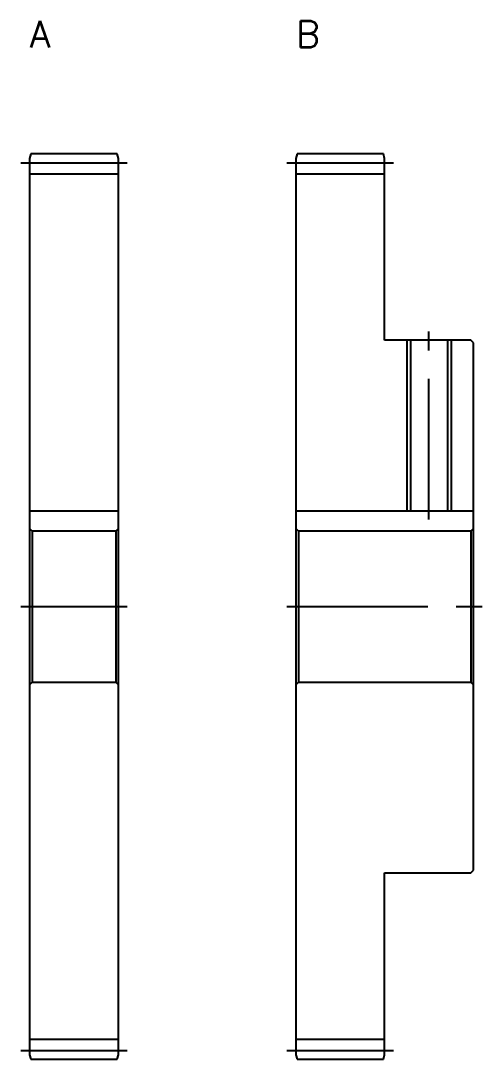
# Model space of a CAD drawing. Extents: x -1 to 173, y -13 to 127.
# Drawn here: x 121 to 173, y 10 to 127 of the extents above; entities that cross this region are included whole.
import ezdxf

# ---------------------------------------------------------------- set-up
doc = ezdxf.new("R2010")
doc.units = 0
doc.header["$LTSCALE"] = 0.5
doc.linetypes.add('CENTER', pattern=[50.8, 31.75, -6.35, 6.35, -6.35])
for name, color, linetype in [('MSM_CENTER', 1, 'CENTER'), ('MSM_CONTINUOUS', 7, 'CONTINUOUS'), ('MSM_NARROW', 5, 'CONTINUOUS'), ('MSM_PART_NUMBER', 7, 'CONTINUOUS')]:
    doc.layers.add(name, color=color, linetype=linetype)
doc.styles.get("Standard").update_dxf_attribs({"font": 'txt.shx', "height": 2, "bigfont": 'bigfont.shx'})

# ---------------------------------------------------------------- blocks, each defined once
blk = doc.blocks.new('*U6')
at = {"layer": 'MSM_PART_NUMBER'}
blk.add_text('A', height=3, dxfattribs=at).set_placement((122, 124))
blk = doc.blocks.new('*U7')
at = {"layer": 'MSM_PART_NUMBER'}
blk.add_text('B', height=3, dxfattribs=at).set_placement((152, 124))

msp = doc.modelspace()

# ---------------------------------------------------------------- linework, layer by layer
at = {"layer": 'MSM_CENTER'}
for p, q in [((121, 111), (133, 111)), ((151, 111), (163, 111)), ((167, 70.8), (167, 92)), ((121, 61), (133, 61)), ((151, 61), (173, 61)), ((121, 11), (133, 11)), ((151, 11), (163, 11))]:
    msp.add_line(p, q, dxfattribs=at)
at = {"layer": 'MSM_CONTINUOUS'}
for p, q in [((122.13, 112), (122, 111.5)), ((122, 111.5), (122, 10.5)), ((131.87, 112), (122.13, 112)), ((132, 111.5), (131.87, 112)), ((132, 10.5), (132, 111.5)), ((152.13, 112), (152, 111.5)), ((152, 111.5), (152, 10.5)), ((161.87, 112), (152.13, 112)), ((162, 111.5), (161.87, 112)), ((162, 91), (162, 111.5)), ((122, 109.75), (132, 109.75)), ((152, 109.75), (162, 109.75)), ((171.7, 91), (162, 91)), ((164.93, 91), (164.93, 71.8)), ((169.07, 91), (169.07, 71.8)), ((172, 90.7), (171.7, 91)), ((172, 31.3), (172, 90.7)), ((122, 71.8), (132, 71.8)), ((152, 71.8), (172, 71.8)), ((122, 69.8), (122.3, 69.5)), ((122.3, 69.5), (122.3, 52.5)), ((131.7, 69.5), (122.3, 69.5)), ((131.7, 69.5), (132, 69.8)), ((131.7, 69.5), (131.7, 52.5)), ((152, 69.8), (152.3, 69.5)), ((152.3, 69.5), (152.3, 52.5)), ((171.7, 69.5), (152.3, 69.5)), ((171.7, 69.5), (172, 69.8)), ((171.7, 69.5), (171.7, 52.5)), ((122.3, 52.5), (122, 52.2)), ((122.3, 52.5), (131.7, 52.5)), ((132, 52.2), (131.7, 52.5)), ((152.3, 52.5), (152, 52.2)), ((152.3, 52.5), (171.7, 52.5)), ((172, 52.2), (171.7, 52.5)), ((162, 10.5), (162, 31)), ((162, 31), (171.7, 31)), ((171.7, 31), (172, 31.3)), ((122, 12.25), (132, 12.25)), ((152, 12.25), (162, 12.25)), ((122, 10.5), (122.13, 10)), ((122.13, 10), (131.87, 10)), ((131.87, 10), (132, 10.5)), ((152, 10.5), (152.13, 10)), ((152.13, 10), (161.87, 10)), ((161.87, 10), (162, 10.5))]:
    msp.add_line(p, q, dxfattribs=at)
at = {"layer": 'MSM_NARROW'}
for p, q in [((164.5, 91), (164.5, 71.8)), ((169.5, 91), (169.5, 71.8))]:
    msp.add_line(p, q, dxfattribs=at)

# ---------------------------------------------------------------- block references
at = {"layer": 'MSM_CONTINUOUS'}
for name in ['*U6', '*U7']:
    msp.add_blockref(name, (0, 0), dxfattribs=at)

doc.saveas('drawing.dxf')
